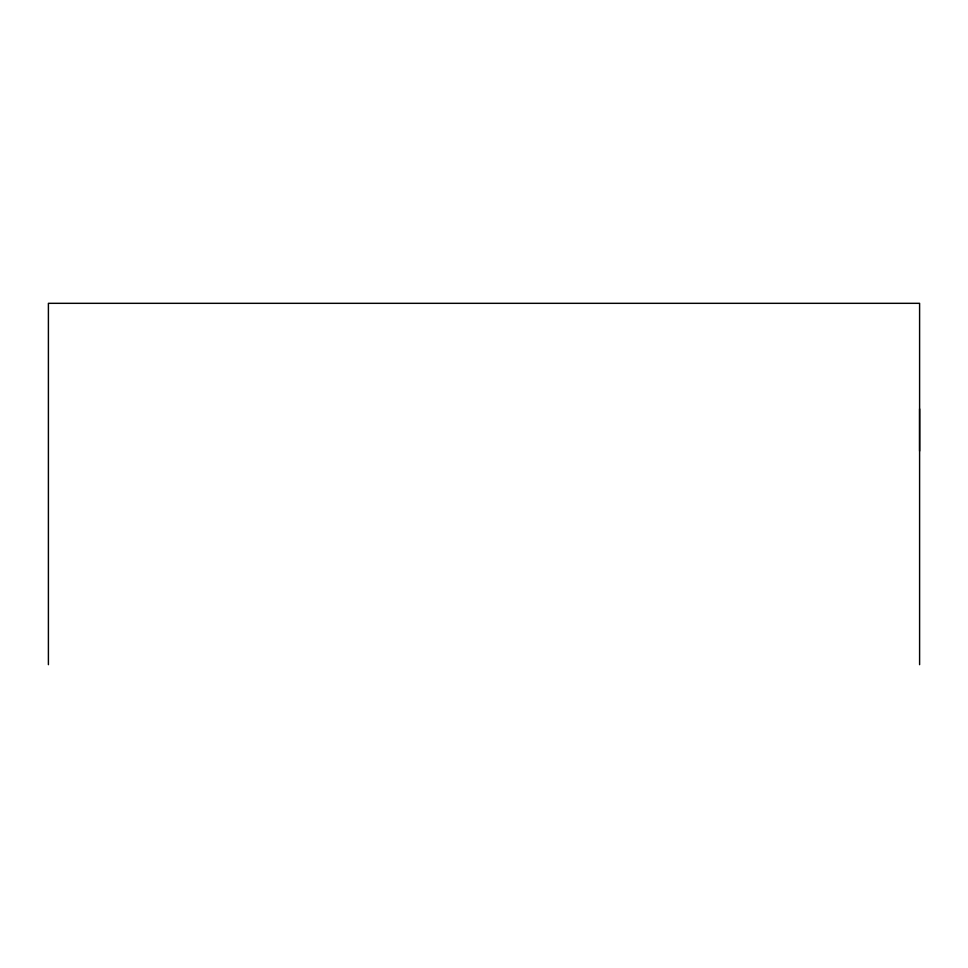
<?xml version="1.0" encoding="UTF-8"?>
<svg xmlns="http://www.w3.org/2000/svg" width="968" height="968" viewBox="0 0 968 968"><rect width="100%" height="100%" fill="white"/><g stroke="black" fill="none" stroke-linecap="round" stroke-linejoin="round"><path stroke-width="1.45" d="M919.6 451.088L919.6 408.883M919.6 664.677L919.6 303.323L48.4 303.323L48.4 664.677"/></g></svg>
